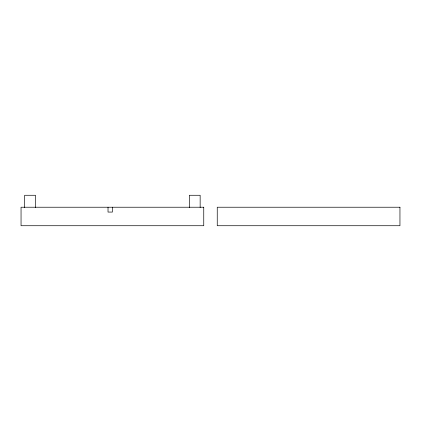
<?xml version="1.0" encoding="UTF-8"?>
<svg xmlns="http://www.w3.org/2000/svg" width="421" height="421" viewBox="0 0 421 421"><rect width="100%" height="100%" fill="white"/><g stroke="black" fill="none" stroke-linecap="round" stroke-linejoin="round"><path stroke-width="0.63" d="M200.149 207.532L200.149 195.276L189.318 195.276L189.318 207.532M112.402 207.227L112.402 212.073L108.023 212.073L108.023 207.227M35.485 207.532L35.485 195.276L24.66 195.276L24.66 207.532M203.753 207.227L21.05 207.227L21.05 225.724L203.753 225.724L203.753 207.227M399.95 207.227L217.247 207.227L217.247 225.724L399.95 225.724L399.95 207.227"/></g></svg>
